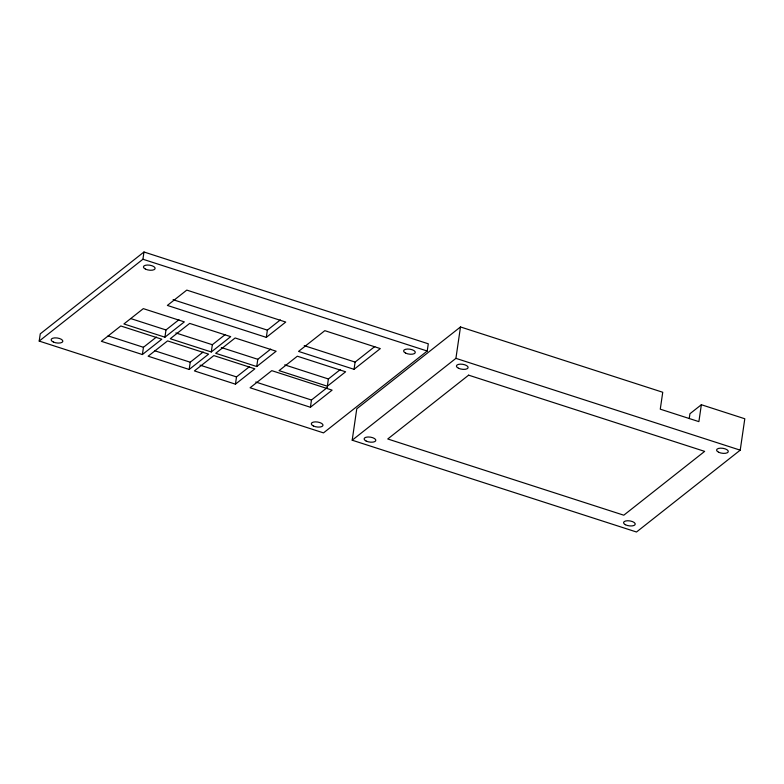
<?xml version="1.0" encoding="UTF-8"?>
<svg xmlns="http://www.w3.org/2000/svg" width="784" height="784" viewBox="0 0 784 784"><rect width="100%" height="100%" fill="white"/><g stroke="black" fill="none" stroke-linecap="round" stroke-linejoin="round"><path stroke-width="1.18" d="M39.2 341.089L40.258 333.837L143.982 251.997L428.289 343.794L427.231 351.036L323.508 432.886L39.2 341.089L142.923 259.239L143.982 251.997M142.394 354.535L161.808 339.217L120.785 325.968L101.361 341.295L142.394 354.535L143.452 347.292L156.398 337.071M164.924 337.198L184.348 321.881L143.315 308.631L123.901 323.959L164.924 337.198L165.983 329.956L178.928 319.745M189.179 369.46L208.593 354.133L167.57 340.893L148.147 356.21L189.179 369.46L190.238 362.218L203.183 351.996M211.288 351.967L230.702 336.65L189.679 323.4L170.255 338.727L211.288 351.967L212.346 344.725L225.292 334.513M235.445 384.16L254.859 368.833L213.836 355.583L194.412 370.91L235.445 384.16L236.503 376.908L249.449 366.696M256.731 366.54L276.144 351.222L235.122 337.973L215.698 353.3L256.731 366.54L257.789 359.297L270.735 349.086M266.315 337.375L285.739 322.057L186.788 290.1L167.364 305.427L266.315 337.375L267.373 330.133L280.319 319.911M310.415 407.259L332.112 390.138L271.774 370.656L250.076 387.776L310.415 407.259L311.464 400.016L327.506 387.355M327.34 386.218L345.617 371.792L297.342 356.21L279.065 370.636L327.34 386.218L328.398 378.976L340.276 369.597M354.045 369.323L380.318 348.596L324.811 330.672L298.537 351.408L354.045 369.323L355.103 362.081L374.811 346.528M352.192 440.206L356.769 408.807L460.492 326.957L662.745 392.265L660.275 409.17L698.887 421.635L701.357 404.73L744.8 418.764L740.223 450.163L636.5 532.003L352.192 440.206L455.916 358.357L460.492 326.957M689.234 418.578L689.93 413.746L701.357 404.73M455.916 358.357L740.223 450.163M142.923 259.239L427.231 351.036M173.078 299.684L267.373 330.133M304.221 345.656L355.103 362.081M284.719 364.874L328.398 378.976M221.313 347.518L257.789 359.297M175.871 332.945L212.346 344.725M130.654 318.549L165.983 329.956M255.77 382.033L311.464 400.016M200.028 365.138L236.503 376.908M154.909 350.811L190.238 362.218M108.114 335.885L143.452 347.292M468.626 375.164L387.747 438.981L623.79 515.196L704.659 451.378L468.626 375.164M718.634 452.241A5.929 2.509 8.3 0 0 728.218 451.917A5.929 2.509 8.3 0 0 720.467 448.154A5.929 2.509 8.3 0 0 718.634 452.241M625.309 524.682A5.929 2.509 8.3 0 0 635.089 524.653A5.929 2.509 8.3 0 0 627.788 520.743A5.929 2.509 8.3 0 0 625.309 524.682M366.167 441.069A5.929 2.509 8.3 0 0 375.752 440.735A5.929 2.509 8.3 0 0 367.99 436.982A5.929 2.509 8.3 0 0 366.167 441.069M458.464 368.235A5.929 2.509 8.3 0 0 468.048 367.912A5.929 2.509 8.3 0 0 460.286 364.148A5.929 2.509 8.3 0 0 458.464 368.235M313.345 425.957A5.929 2.509 8.3 0 0 322.93 425.624A5.929 2.509 8.3 0 0 315.178 421.87A5.929 2.509 8.3 0 0 313.345 425.957M53.42 342.059A5.929 2.509 8.3 0 0 62.808 341.491A5.929 2.509 8.3 0 0 54.713 337.875A5.929 2.509 8.3 0 0 53.42 342.059M145.471 269.118A5.929 2.509 8.3 0 0 155.056 268.785A5.929 2.509 8.3 0 0 147.294 265.031A5.929 2.509 8.3 0 0 145.471 269.118M405.651 353.123A5.929 2.509 8.3 0 0 415.226 352.79A5.929 2.509 8.3 0 0 407.474 349.037A5.929 2.509 8.3 0 0 405.651 353.123"/></g></svg>
